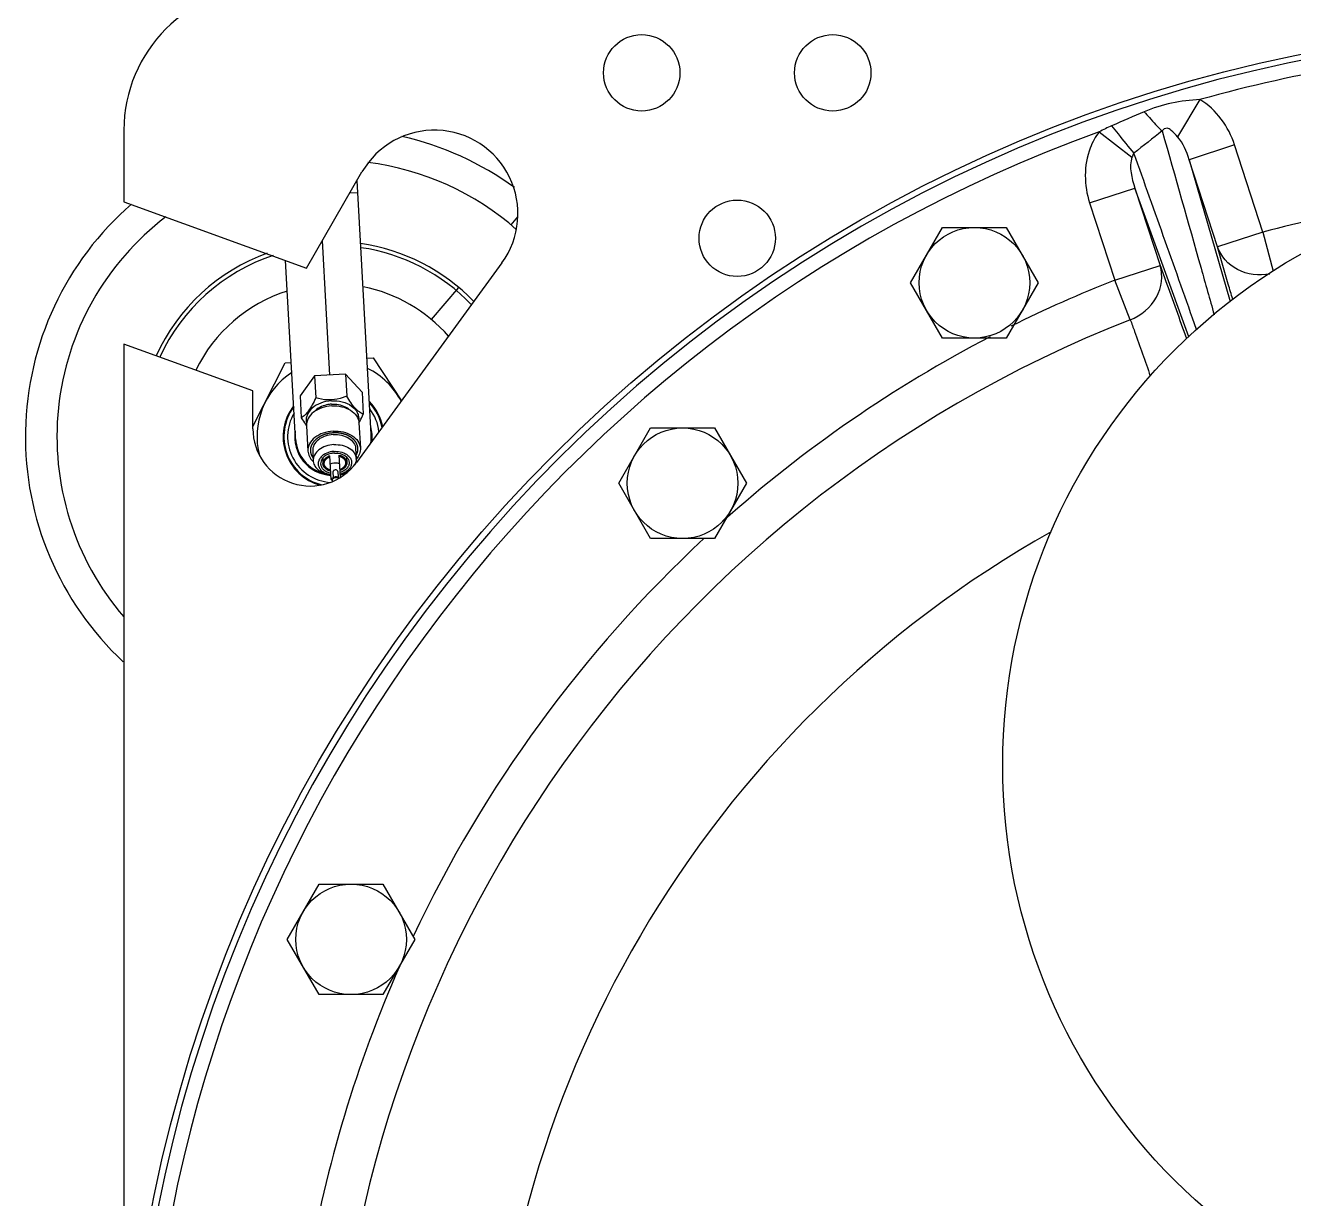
# Model space of a CAD drawing. Header units: millimetres. Extents: x 2513 to 2669, y 1505 to 1675.
# Drawn here: x 2530.8951 to 2531.1591, y 1506.2905 to 1506.5348 of the extents above; entities that cross this region are included whole.
import ezdxf

# ---------------------------------------------------------------- set-up
doc = ezdxf.new("R2010")
doc.units = ezdxf.units.MM
doc.linetypes.add('CENTER', pattern=[0.6, 0.375, -0.075, 0.075, -0.075])
for name, color, linetype in [('02___PRT_ALL_AXES', 7, 'Continuous'), ('AXES', 7, 'Continuous'), ('DEFAULT_1', 7, 'CENTER')]:
    doc.layers.add(name, color=color, linetype=linetype)

msp = doc.modelspace()

# ---------------------------------------------------------------- linework, layer by layer
at = {"linetype": 'Continuous'}
for p, q in [((2531.139617503159, 1506.519330111028), (2531.134972349663, 1506.511601769345)), ((2531.118651371769, 1506.512614699718), (2531.125470602251, 1506.507330310249)), ((2531.146844245649, 1506.509893890001), (2531.137390872813, 1506.50682230297)), ((2531.152737201531, 1506.491757236699), (2531.146844245649, 1506.509893890001)), ((2531.143283347223, 1506.488687131487), (2531.137390872813, 1506.50682230297)), ((2531.137390872813, 1506.50682230297), (2531.145932790047, 1506.477274256952)), ((2530.967112947145, 1506.449580581778), (2530.964151784607, 1506.502492105329)), ((2531.116644429021, 1506.497839776074), (2531.126097801858, 1506.500911363104)), ((2531.137309242328, 1506.469922272839), (2531.126097801858, 1506.500911363104)), ((2531.126097801858, 1506.500911363104), (2531.131332003817, 1506.484802145903)), ((2530.962665764252, 1506.499918242573), (2530.964290739885, 1506.500009183386)), ((2531.116644429021, 1506.497839776074), (2531.121878595579, 1506.481730667827)), ((2530.99622968081, 1506.493229976975), (2530.997620339167, 1506.494887299356)), ((2531.152737201531, 1506.491757236699), (2531.143283828695, 1506.488685649669)), ((2531.152737201531, 1506.491757236699), (2531.154863530337, 1506.483574256687)), ((2530.951354009143, 1506.448698642009), (2530.949277126066, 1506.48580942077)), ((2531.121878595579, 1506.481730667827), (2531.131331968415, 1506.484802254857)), ((2530.979684249332, 1506.473511896153), (2530.985325052505, 1506.480234344765)), ((2531.125113171799, 1506.473491378898), (2531.121878595579, 1506.481730667827)), ((2530.942466839857, 1506.451228644003), (2530.949174525711, 1506.464509438504)), ((2530.949174525711, 1506.464509438504), (2530.950465124966, 1506.464581666138)), ((2530.966224062968, 1506.465463605907), (2530.967514662223, 1506.465535833541)), ((2530.967514662223, 1506.465535833541), (2530.973372934667, 1506.456584540421))]:
    msp.add_line(p, q, dxfattribs=at)
for centre, radius in [((2531.220854698305, 1506.22961334209), 0.3051281898726006), ((2531.023408109701, 1506.524903320514), 0.007953938812770475), ((2531.063177803765, 1506.524903320514), 0.007953938812770475), ((2531.043292956733, 1506.490452823031), 0.007953938812770475)]:
    msp.add_circle(centre, radius, dxfattribs=at)
for centre, radius, start, end in [((2530.945449566912, 1506.512972412295), 0.02982727054788928, 90, 180), ((2531.220854698305, 1506.22961334209), 0.3038694635426145, 93.38384039805503, 86.61615960194497), ((2531.220854698305, 1506.22961334209), 0.3008908246750705, 93.38384039805503, 105.6636256904943), ((2531.305944274762, 1506.094029977281), 0.4586782046252232, 112.8214860220874, 113.7476461239602), ((2531.220854698305, 1506.22961334209), 0.3008908246750705, 109.8567403939882, 250.1432626819618), ((2530.959233478143, 1506.449139611894), 0.06412863167796196, 53.98547340479374, 77.17204975459126), ((2530.959233478143, 1506.449139611894), 0.05755587984526809, 48.49086029625085, 82.84443777407573), ((2521.935108040284, 1503.221041262544), 9.7609070479526, 19.45139130544221, 19.67998997064794), ((2530.959233478143, 1506.449139611894), 0.06412863167796196, 130.9290363706826, 226.9903946538418), ((2531.220854698305, 1506.22961334209), 0.2708494320604199, 99.38059471675496, 104.5660440664678), ((2530.959233478143, 1506.449139611894), 0.05755587984526809, 127.2855422786211, 220.7191999547428), ((2530.959233478143, 1506.449139611894), 0.04059128804290182, 109.8212677482692, 155.4530109077734), ((2530.959233478143, 1506.449139611894), 0.04059128804290182, 43.89348798893332, 81.98945971337773), ((2530.959233478143, 1506.449139611894), 0.03976969406385237, 43.68506097773339, 81.75740269619071), ((2530.959233478143, 1506.449139611894), 0.03976969406385237, 108.3560491986239, 155.3578663581548), ((2530.959233478143, 1506.449139611894), 0.0318157552510819, 107.5942321165434, 154.1775366426875), ((2530.959233478143, 1506.449139611894), 0.0318157552510819, 41.08764533725736, 78.77825134068438), ((2531.220854698305, 1506.22961334209), 0.2708494320604199, 111.4339559392233, 116.4327299451502), ((2531.220854698305, 1506.22961334209), 0.2619979708688713, 111.4339559392233, 248.5660440607767), ((2531.220854698305, 1506.22961334209), 0.2708494320604199, 117.4600117827981, 131.8186782149878), ((2530.959233478143, 1506.449139611894), 0.01590787762554095, 122.9542122430316, 194.2638168639346), ((2530.959233478143, 1506.449139611894), 0.01590787762554095, 27.59236841889767, 63.45215478370188), ((2530.959233478143, 1506.449139611894), 0.01046937196230914, 142.2555270206392, 254.617929610724), ((2530.959233478143, 1506.449139611894), 0.01046937196230914, 11.46771210491682, 44.15084000340521), ((2530.959233478143, 1506.449139611894), 0.01031526439781171, 10.84860765512382, 43.15613379072686), ((2530.959233478143, 1506.449139611894), 0.01031526439781171, 143.2453142807409, 256.3131882715578), ((2530.959233478143, 1506.449139611894), 0.009534784151808607, 149.1386372828475, 266.3502508680139), ((2530.959233478143, 1506.449139611894), 0.009534784151808607, 6.215008617101554, 37.32498621368477), ((2530.959233478143, 1506.449139611894), 0.00806827668320405, 172.0548557109023, 266.0827049120336), ((2530.959233478143, 1506.449139611894), 0.00806827668320405, 352.8269148301828, 14.94269115289624), ((2530.959233478143, 1506.449139611894), 0.00796885244804442, 351.4271401910669, 9.626835267161466), ((2530.959233478143, 1506.449139611894), 0.00796885244804442, 175.2415740286345, 266.0101970140158), ((2530.959233478143, 1506.449139611894), 0.007891798665795705, 183.2031835118743, 256.4367434956178), ((2530.959233478143, 1506.449139611894), 0.007891798665795705, 350.4513006986642, 3.203183511874414), ((2530.957268876762, 1506.444203481849), 0.002236742530177394, 183.2047995184452, 186.3778692089566), ((2530.961736581874, 1506.444453514358), 0.002236742532364727, 0.02849781931753869, 3.201567504044995), ((2530.959233478143, 1506.449139611894), 0.00796885244804442, 280.3819878017508, 291.5164310394787), ((2530.959233478143, 1506.449139611894), 0.00806827668320405, 280.2893254020602, 289.1495762267765), ((2530.959233478143, 1506.449139611894), 0.007891798665795705, 289.9696235312929, 293.3665943782746), ((2531.220854698305, 1506.22961334209), 0.2290659867502957, 119.3330404448685, 240.673574217561), ((2531.220854698305, 1506.22961334209), 0.2708494320604199, 132.9149647483705, 154.7680835441086), ((2531.220854698305, 1506.22961334209), 0.2708494320604199, 156.2514920340199, 170.2105002548082)]:
    msp.add_arc(centre, radius, start, end, dxfattribs=at)
for points in [[(2531.13961750268, 1506.519330111402), (2531.135670491786, 1506.519179950881), (2531.131681937294, 1506.518332623232), (2531.128040768581, 1506.51680182815)], [(2531.146844245649, 1506.509893890001), (2531.145619885425, 1506.513661881353), (2531.14301328597, 1506.517289438961), (2531.139617387294, 1506.519330195922)], [(2531.121230394263, 1506.51387099213), (2531.120354804566, 1506.513486615028), (2531.11949509162, 1506.513064744031), (2531.118651371769, 1506.512614699717)], [(2531.131759006524, 1506.512815153251), (2531.129804145215, 1506.511259271894), (2531.127832415325, 1506.509724682807), (2531.125863082957, 1506.508187158966)], [(2531.137390932964, 1506.506822322517), (2531.136868230125, 1506.508529612478), (2531.136129483478, 1506.510241943284), (2531.134972336856, 1506.511601748035)], [(2531.125470602251, 1506.507330310249), (2531.124813171486, 1506.505283458239), (2531.125398580689, 1506.502944319295), (2531.126097766378, 1506.500911351578)], [(2531.125863066257, 1506.508187171539), (2531.125686000937, 1506.50792767139), (2531.125566776254, 1506.507629386487), (2531.125470589047, 1506.507330320481)]]:
    msp.add_open_spline(points, degree=3, dxfattribs=at)
for points, knots in [([(2531.128040733194, 1506.516801937928), (2531.128385988337, 1506.516392610747), (2531.129574535871, 1506.515017570506), (2531.130807692152, 1506.513673394452), (2531.131759877709, 1506.51281375691)], [0, 0, 0, 0, 0.2944984169, 1, 1, 1, 1]), ([(2531.121230426544, 1506.513870902035), (2531.12167651787, 1506.513303633508), (2531.123196341826, 1506.51138952039), (2531.124732700583, 1506.509487047248), (2531.125863066257, 1506.508187171539)], [0, 0, 0, 0, 0.2952445568, 1, 1, 1, 1]), ([(2531.118651289061, 1506.512614572509), (2531.117862781374, 1506.511597231194), (2531.115368761036, 1506.507087388131), (2531.115469837924, 1506.501455406703), (2531.116644429021, 1506.497839776074)], [0, 0, 0, 0, 0.2529368738, 1, 1, 1, 1]), ([(2531.134972349663, 1506.511601769345), (2531.13456662325, 1506.512077868461), (2531.133928603895, 1506.512736751987), (2531.132776130793, 1506.513601167605), (2531.131943435085, 1506.513160729892), (2531.13175889722, 1506.512815208028)], [0, 0, 0, 0, 0.4676844667, 0.7071296247, 1, 1, 1, 1]), ([(2531.131759006524, 1506.512815153251), (2531.134460475403, 1506.503284577199), (2531.138069315019, 1506.490529860089), (2531.141665578705, 1506.477771595529), (2531.142573340537, 1506.474547573853)], [0, 0, 0, 0, 0.7473201348999999, 1, 1, 1, 1]), ([(2531.146434461113, 1506.477781414221), (2531.146126921775, 1506.478815501421), (2531.145054392328, 1506.482444271873), (2531.144004390828, 1506.486079874432), (2531.143283347223, 1506.488687131487)], [0, 0, 0, 0, 0.2851102989, 1, 1, 1, 1]), ([(2531.154155281529, 1506.483004183686), (2531.151929761456, 1506.482587779379), (2531.147219511473, 1506.48310267775), (2531.143957223144, 1506.4866994965), (2531.143283828695, 1506.488685649669)], [0, 0, 0, 0, 0.5191381943, 1, 1, 1, 1]), ([(2531.125113171799, 1506.473491378898), (2531.127351646468, 1506.474361472595), (2531.131302253117, 1506.477521764701), (2531.131993284874, 1506.482683740124), (2531.131331968416, 1506.484802254854)], [0, 0, 0, 0, 0.5197249835, 1, 1, 1, 1]), ([(2531.131332003817, 1506.484802145903), (2531.131720882754, 1506.483764305748), (2531.133588511708, 1506.47870055025), (2531.135383078658, 1506.473610178336), (2531.136793524018, 1506.469559916937)], [0, 0, 0, 0, 0.2053509488, 1, 1, 1, 1]), ([(2531.125113166279, 1506.47349137674), (2531.125414910121, 1506.472681823251), (2531.126843349459, 1506.468787561494), (2531.128212983324, 1506.464871990868), (2531.129283233417, 1506.46176731821)], [0, 0, 0, 0, 0.2082871895, 1, 1, 1, 1]), ([(2530.958815271563, 1506.456612334877), (2530.95805570847, 1506.456569826372), (2530.956600958084, 1506.456273043693), (2530.95477031043, 1506.455240147716), (2530.953778301307, 1506.453918761559), (2530.953530239044, 1506.452772395002), (2530.953581097998, 1506.452212774516), (2530.953645944402, 1506.451946932019)], [0, 0, 0, 0, 0.2908700169, 0.5576828799, 0.7889594195999999, 0.8953760497, 1, 1, 1, 1]), ([(2530.958815271563, 1506.456612334877), (2530.959574834655, 1506.456654843382), (2530.961053615712, 1506.456522234079), (2530.962988081812, 1506.455700050496), (2530.964121335788, 1506.454497603447), (2530.964495759885, 1506.453386073977), (2530.964507660616, 1506.452824273216), (2530.96447288168, 1506.452552855245)], [0, 0, 0, 0, 0.2908700169, 0.5576828799, 0.7889594195999999, 0.8953760497, 1, 1, 1, 1]), ([(2530.95918846483, 1506.449943932149), (2530.959086674595, 1506.449931000222), (2530.958933988791, 1506.449911604382), (2530.958730409523, 1506.44988573506), (2530.958577720563, 1506.449866353571), (2530.958450494039, 1506.449850137405), (2530.958348680813, 1506.449837310043), (2530.958272408345, 1506.449827291763), (2530.95820856979, 1506.449820208405), (2530.958159557861, 1506.449805176949), (2530.95811018637, 1506.449791780944), (2530.958048595075, 1506.449774476025), (2530.95794998049, 1506.449747100696), (2530.957826733838, 1506.449712777126), (2530.957678837039, 1506.449671621189), (2530.957530908983, 1506.44963050292), (2530.957407740473, 1506.449596085179), (2530.957327489144, 1506.449573995752), (2530.95729065171, 1506.449563503724), (2530.957265595055, 1506.449557242924), (2530.957237911159, 1506.449544061235), (2530.957204219827, 1506.44952893629), (2530.957159462458, 1506.449508527594), (2530.957103459336, 1506.449483099791), (2530.957036279747, 1506.449452550862), (2530.95694669847, 1506.449411831429), (2530.956834725165, 1506.44936092751), (2530.956722749311, 1506.449310026514), (2530.956633172112, 1506.449269302402), (2530.95656598029, 1506.449238767511), (2530.956510015394, 1506.449213295839), (2530.956465180047, 1506.449192976635), (2530.956431726854, 1506.44917757839), (2530.956403297895, 1506.44916525177), (2530.956384644402, 1506.449151642399), (2530.956355613404, 1506.449132191336), (2530.956293326937, 1506.449089484595), (2530.956197087441, 1506.449024161748), (2530.956081774277, 1506.448945613478), (2530.955966426844, 1506.448867100892), (2530.955870273023, 1506.448801688837), (2530.955793441405, 1506.44874930511), (2530.955745208526, 1506.448716692937), (2530.955707110846, 1506.448690310345), (2530.955667229168, 1506.448664997043), (2530.955630146278, 1506.448625701802), (2530.955583990637, 1506.448579540185), (2530.955523028402, 1506.44851764457), (2530.955446626394, 1506.448440394311), (2530.955355032283, 1506.448347641743), (2530.95527867515, 1506.448270363113), (2530.955217614191, 1506.448208529914), (2530.955171761453, 1506.448162176794), (2530.955133730592, 1506.448123480886), (2530.955106756451, 1506.448096527669), (2530.95509189308, 1506.448080916748), (2530.955079195005, 1506.448069797545), (2530.955072423907, 1506.44805642693), (2530.955061328381, 1506.448039384762), (2530.955042874443, 1506.448009195074), (2530.955016008131, 1506.447966258233), (2530.954983983889, 1506.447914652188), (2530.954941210684, 1506.447845872508), (2530.95488776247, 1506.447759889652), (2530.954823648132, 1506.447656707283), (2530.954770116731, 1506.447570742788), (2530.954727526537, 1506.447501922714), (2530.954700371743, 1506.447459020956), (2530.954682437434, 1506.447428767674), (2530.95467050881, 1506.447411827508), (2530.954664892817, 1506.44739358224), (2530.954657772342, 1506.447370796431), (2530.954646435733, 1506.447334327526), (2530.954632245774, 1506.447288745368), (2530.9546095524, 1506.447215811704), (2530.954581183276, 1506.447124645315), (2530.954547136033, 1506.447015245649), (2530.954513109818, 1506.446905844876), (2530.954487530295, 1506.446823797616), (2530.954470570478, 1506.446769094255), (2530.954463365186, 1506.446746308912), (2530.954457924516, 1506.44672806262), (2530.954451300552, 1506.446709882216), (2530.954451490853, 1506.446686685076), (2530.954450620642, 1506.446658909678), (2530.954449844107, 1506.446621854446), (2530.954448741772, 1506.446575542737), (2530.954447475346, 1506.44651996555), (2530.954445766997, 1506.446445863722), (2530.95444363898, 1506.446353236118), (2530.95444150601, 1506.446260608432), (2530.954439805587, 1506.446186506734), (2530.954438515384, 1506.446130929158), (2530.95443748735, 1506.446084618667), (2530.954436559242, 1506.44604756095), (2530.954436151925, 1506.446019793141), (2530.95443489398, 1506.445996572258), (2530.954440686306, 1506.445978595415), (2530.954445291411, 1506.445960513821), (2530.95445145359, 1506.445937947634), (2530.954465908831, 1506.445883759315), (2530.954487731953, 1506.445802489209), (2530.95451674937, 1506.445694122019), (2530.95454578788, 1506.445585756629), (2530.954569983062, 1506.445495452012), (2530.954589337243, 1506.44542320772), (2530.954601440307, 1506.445378056596), (2530.954611107168, 1506.445341932105), (2530.95461718458, 1506.445319362499), (2530.95462196491, 1506.44530128803), (2530.954633152236, 1506.445284688383), (2530.954649744889, 1506.445254951848), (2530.954675009585, 1506.445212830387), (2530.954704658109, 1506.44516213061), (2530.954734485633, 1506.445111472039), (2530.954774193143, 1506.445043912884), (2530.954823848947, 1506.444959468871), (2530.954903286211, 1506.444824355682), (2530.954962866863, 1506.444723021413), (2530.955002586697, 1506.444655465095)], [0, 0, 0, 0, 0.03125, 0.046875, 0.0625, 0.078125, 0.0859375, 0.09375, 0.1015625, 0.10546875, 0.109375, 0.1171875, 0.125, 0.140625, 0.15625, 0.171875, 0.1875, 0.1953125, 0.197265625, 0.19921875, 0.203125, 0.20703125, 0.2109375, 0.21875, 0.2265625, 0.234375, 0.25, 0.265625, 0.2734375, 0.28125, 0.2890625, 0.29296875, 0.296875, 0.30078125, 0.302734375, 0.3046875, 0.3125, 0.328125, 0.34375, 0.359375, 0.375, 0.3828125, 0.390625, 0.39453125, 0.3984375, 0.40625, 0.4140625, 0.421875, 0.4375, 0.453125, 0.46875, 0.4765625, 0.484375, 0.4921875, 0.49609375, 0.498046875, 0.5, 0.501953125, 0.50390625, 0.5078125, 0.515625, 0.5234375, 0.53125, 0.546875, 0.5625, 0.578125, 0.5859375, 0.59375, 0.59765625, 0.599609375, 0.6015625, 0.60546875, 0.609375, 0.6171875, 0.625, 0.640625, 0.65625, 0.671875, 0.6875, 0.69140625, 0.6953125, 0.697265625, 0.69921875, 0.703125, 0.70703125, 0.7109375, 0.71875, 0.7265625, 0.734375, 0.75, 0.765625, 0.7734375, 0.78125, 0.7890625, 0.79296875, 0.796875, 0.80078125, 0.802734375, 0.8046875, 0.80859375, 0.8125, 0.828125, 0.84375, 0.859375, 0.875, 0.8828125, 0.890625, 0.89453125, 0.8984375, 0.900390625, 0.90234375, 0.90625, 0.9140625, 0.921875, 0.9296875, 0.9375, 0.953125, 0.96875, 1, 1, 1, 1]), ([(2530.963938288084, 1506.445155546306), (2530.963969803523, 1506.445225712025), (2530.964017077566, 1506.445330960436), (2530.96408010609, 1506.445471292318), (2530.964119506275, 1506.445558998354), (2530.964151009649, 1506.445629166352), (2530.96417468309, 1506.445681783677), (2530.964198181271, 1506.445734434113), (2530.964218309031, 1506.445778206335), (2530.96423132866, 1506.445809049), (2530.964240438613, 1506.445826357849), (2530.96424327545, 1506.445844851827), (2530.964246921366, 1506.445867950433), (2530.964252699023, 1506.445904918745), (2530.964259940174, 1506.445951125525), (2530.964271515524, 1506.446025058394), (2530.964285987084, 1506.446117473761), (2530.964303357302, 1506.446228372624), (2530.964320706341, 1506.446339270951), (2530.964333778396, 1506.446422445985), (2530.964342399258, 1506.446477894027), (2530.964346130943, 1506.446501000321), (2530.964348790494, 1506.446519478492), (2530.964352641504, 1506.446537981763), (2530.964348926573, 1506.446560931178), (2530.964345574808, 1506.446588493779), (2530.964340719393, 1506.446625235773), (2530.9643347827, 1506.44667116606), (2530.964327601904, 1506.446726281205), (2530.964318047425, 1506.446799768498), (2530.964306096869, 1506.446891627364), (2530.964294151246, 1506.446983486689), (2530.964284588873, 1506.447056973249), (2530.964277431757, 1506.447112090595), (2530.964271421064, 1506.447158014004), (2530.964266716609, 1506.447194770029), (2530.964262903826, 1506.447222289782), (2530.964260631271, 1506.447245373252), (2530.964252116319, 1506.447262727223), (2530.964244770814, 1506.447280275518), (2530.964235189212, 1506.447302144466), (2530.964212522353, 1506.447354684607), (2530.964178383904, 1506.447433471865), (2530.964132944856, 1506.447538534632), (2530.964087485019, 1506.44764359401), (2530.96404960538, 1506.447731143881), (2530.964019303523, 1506.447801184537), (2530.964000358448, 1506.447844957854), (2530.963985217319, 1506.44787998134), (2530.963975719992, 1506.447901859985), (2530.963968200289, 1506.447919388175), (2530.963954543026, 1506.447934931609), (2530.963933502042, 1506.447963057231), (2530.963901951692, 1506.448002754277), (2530.96385230483, 1506.448066539133), (2530.963789960727, 1506.448146177988), (2530.963715267781, 1506.448241782872), (2530.963653004433, 1506.448321449038), (2530.963603179907, 1506.448385173811), (2530.963565864594, 1506.448432994611), (2530.963534597332, 1506.448472757943), (2530.963513046477, 1506.44850076377), (2530.963500206661, 1506.448516499309), (2530.963492055858, 1506.448529055338), (2530.963478251341, 1506.448538727765), (2530.963461817398, 1506.448552630167), (2530.963432139165, 1506.448576490732), (2530.963390222094, 1506.448610822286), (2530.963339715852, 1506.448651915172), (2530.963272446701, 1506.448706742835), (2530.963188330872, 1506.448775261251), (2530.963087424193, 1506.448857505207), (2530.963003266761, 1506.448925990532), (2530.962936089138, 1506.448980890996), (2530.962885302072, 1506.449021760514), (2530.962844263877, 1506.449056791128), (2530.962801926916, 1506.449077616117), (2530.962761250142, 1506.449099698414), (2530.962709835781, 1506.449126870848), (2530.962627890142, 1506.449170586929), (2530.962525351631, 1506.449225152377), (2530.962402340432, 1506.449290652973), (2530.962279359517, 1506.449356192777), (2530.962176745294, 1506.449410660206), (2530.962110287494, 1506.449446338802), (2530.962079360471, 1506.449462516759), (2530.962059370774, 1506.449474016599), (2530.962029798371, 1506.449483176927), (2530.961994904871, 1506.449494844129), (2530.961948172928, 1506.449510164677), (2530.961889829116, 1506.44952939624), (2530.961819786095, 1506.449552439486), (2530.961726406068, 1506.44958317597), (2530.961609677146, 1506.449621591978), (2530.961492950446, 1506.449660011173), (2530.961399566861, 1506.44969074256), (2530.961329534512, 1506.449713801094), (2530.961271157353, 1506.449732984881), (2530.961224493439, 1506.449748402893), (2530.961189392183, 1506.449759772452), (2530.961160469784, 1506.449769864005), (2530.961134893873, 1506.449773360775), (2530.9610971564, 1506.449779781761), (2530.961015025799, 1506.449793006765), (2530.960888918228, 1506.449813816532), (2530.96073748392, 1506.44983859262), (2530.960586074982, 1506.449863409467), (2530.960459903986, 1506.449884117336), (2530.960358947018, 1506.449900598061), (2530.960295897782, 1506.449911098857), (2530.96024534615, 1506.449919040062), (2530.960195204392, 1506.449928658721), (2530.960129593452, 1506.449928675436), (2530.960051240827, 1506.449930252738), (2530.959946637745, 1506.44993181184), (2530.959815929497, 1506.449933947356), (2530.959659060074, 1506.449936430063), (2530.959449907692, 1506.449939768378), (2530.959293041866, 1506.449942265805), (2530.95918846499, 1506.449943932158)], [0, 0, 0, 0, 0.03125, 0.046875, 0.0625, 0.0703125, 0.078125, 0.0859375, 0.09375, 0.09765625, 0.099609375, 0.1015625, 0.10546875, 0.109375, 0.1171875, 0.125, 0.140625, 0.15625, 0.171875, 0.1875, 0.19140625, 0.1953125, 0.197265625, 0.19921875, 0.203125, 0.20703125, 0.2109375, 0.21875, 0.2265625, 0.234375, 0.25, 0.265625, 0.2734375, 0.28125, 0.2890625, 0.29296875, 0.296875, 0.30078125, 0.302734375, 0.3046875, 0.30859375, 0.3125, 0.328125, 0.34375, 0.359375, 0.375, 0.3828125, 0.390625, 0.39453125, 0.3984375, 0.400390625, 0.40234375, 0.40625, 0.4140625, 0.421875, 0.4375, 0.453125, 0.46875, 0.4765625, 0.484375, 0.4921875, 0.49609375, 0.498046875, 0.5, 0.501953125, 0.50390625, 0.5078125, 0.515625, 0.5234375, 0.53125, 0.546875, 0.5625, 0.578125, 0.5859375, 0.59375, 0.6015625, 0.60546875, 0.609375, 0.6171875, 0.625, 0.640625, 0.65625, 0.671875, 0.6875, 0.6953125, 0.697265625, 0.69921875, 0.703125, 0.70703125, 0.7109375, 0.71875, 0.7265625, 0.734375, 0.75, 0.765625, 0.7734375, 0.78125, 0.7890625, 0.79296875, 0.796875, 0.80078125, 0.802734375, 0.8046875, 0.8125, 0.828125, 0.84375, 0.859375, 0.875, 0.8828125, 0.890625, 0.89453125, 0.8984375, 0.90625, 0.9140625, 0.921875, 0.9375, 0.953125, 0.96875, 1, 1, 1, 1]), ([(2530.959325957086, 1506.447487152197), (2530.958750524109, 1506.447454948426), (2530.957642241772, 1506.447241999667), (2530.956217046903, 1506.446499096762), (2530.955233729219, 1506.445411278926), (2530.955012207379, 1506.444497004712), (2530.955035632308, 1506.444078436441)], [0, 0, 0, 0, 0.2879679746, 0.5553435836, 0.7905329342, 1, 1, 1, 1]), ([(2530.957497416091, 1506.445561208889), (2530.957244172671, 1506.445423755479), (2530.956787630927, 1506.445105633048), (2530.956281833205, 1506.444484086335), (2530.956033378002, 1506.443776732261), (2530.956082426507, 1506.443047312171), (2530.956422795135, 1506.44237708933), (2530.957006915559, 1506.441822865755), (2530.957779970323, 1506.441416864413), (2530.958367782445, 1506.441264865984), (2530.958676233598, 1506.441217319662)], [0, 0, 0, 0, 0.1355989303, 0.2586359999, 0.3713199858, 0.4800676361, 0.5931781273, 0.7168740179, 0.8531291134000001, 1, 1, 1, 1]), ([(2530.958628501445, 1506.442156144461), (2530.958584361632, 1506.442172830002), (2530.958496131544, 1506.442206261667), (2530.958385596247, 1506.442247748334), (2530.95829768815, 1506.442281573788), (2530.958241569081, 1506.442301275853), (2530.958203672955, 1506.442325597181), (2530.958164554781, 1506.442348423771), (2530.958116073511, 1506.442377467946), (2530.95805773011, 1506.442412110567), (2530.957999383903, 1506.442446777241), (2530.957955757075, 1506.442472862877), (2530.957926452021, 1506.442490103068), (2530.957914572187, 1506.442497513084), (2530.957904296919, 1506.442502912272), (2530.957896842772, 1506.442510245477), (2530.957882970837, 1506.442522511515), (2530.957863585351, 1506.442540330276), (2530.95783232749, 1506.442568675068), (2530.957777740856, 1506.44261835658), (2530.957723099329, 1506.442668003049), (2530.957676299488, 1506.442710576453), (2530.957656766103, 1506.442728299912), (2530.957641216104, 1506.442742513853), (2530.957629343549, 1506.442753078064), (2530.957621930954, 1506.442765685695), (2530.957610489684, 1506.442781782135), (2530.957596721771, 1506.442802147147), (2530.957574393211, 1506.442834594078), (2530.957546597052, 1506.442875203057), (2530.957513141715, 1506.442923897951), (2530.957485442702, 1506.442964529544), (2530.957462900422, 1506.442996926723), (2530.957449678954, 1506.443017418942), (2530.95743711565, 1506.443033254184), (2530.957431802897, 1506.443051128374), (2530.957420379464, 1506.443081810264), (2530.957405170115, 1506.44312595407), (2530.957386451348, 1506.443178793195), (2530.957367827028, 1506.443231666036), (2530.957352381561, 1506.443275725551), (2530.957341371335, 1506.443306554951), (2530.957335397449, 1506.443324193124), (2530.957328228455, 1506.443341750473), (2530.957327833441, 1506.443364276629), (2530.957325358486, 1506.443400193826), (2530.957322901336, 1506.443445133291), (2530.957319661744, 1506.443499041375), (2530.957316567733, 1506.443552957808), (2530.957313746628, 1506.4435978764), (2530.957311999585, 1506.443633835344), (2530.957309754462, 1506.443656255392), (2530.957314819608, 1506.443674514394), (2530.957318688205, 1506.443692717055), (2530.957326014824, 1506.44372459811), (2530.957336197848, 1506.443770127472), (2530.957348506467, 1506.443824774381), (2530.957360912847, 1506.443879398596), (2530.957370851469, 1506.443924984691), (2530.957378605792, 1506.443956766464), (2530.957381790063, 1506.443975127976), (2530.957392414928, 1506.443992293107), (2530.957403148273, 1506.444014159184), (2530.957421745943, 1506.444048915824), (2530.957444501589, 1506.444092441096), (2530.95747203081, 1506.44414463358), (2530.957494885597, 1506.444188147495), (2530.957513265157, 1506.44422292912), (2530.957524556172, 1506.444244731313), (2530.957534035955, 1506.444262027619), (2530.957539922605, 1506.444275397989), (2530.957550478519, 1506.444287248519), (2530.957564259854, 1506.444303144672), (2530.957581586913, 1506.444322982154), (2530.957623087765, 1506.444370619784), (2530.957671549493, 1506.444426179437), (2530.957719952594, 1506.444481767622), (2530.957747681795, 1506.444513495443), (2530.957764850789, 1506.44453341068), (2530.9577771934, 1506.444547180176), (2530.957783738879, 1506.444555316288), (2530.957793312982, 1506.444561853878), (2530.95780424544, 1506.444570572227), (2530.957831335108, 1506.444591046762), (2530.957871615129, 1506.444621944772), (2530.957925508856, 1506.444663048019), (2530.95797941068, 1506.444704130417), (2530.958024146014, 1506.444738513665), (2530.958060369079, 1506.444765675689), (2530.958094999236, 1506.444794097674), (2530.958149690247, 1506.444820606173), (2530.958234742319, 1506.444864960318), (2530.958341904851, 1506.444919732744), (2530.958427376609, 1506.444963754952), (2530.958470144771, 1506.444985740523)], [0, 0, 0, 0, 0.03125, 0.0625, 0.078125, 0.09375, 0.1015625, 0.109375, 0.125, 0.140625, 0.15625, 0.171875, 0.17578125, 0.1796875, 0.181640625, 0.18359375, 0.1875, 0.1953125, 0.203125, 0.21875, 0.25, 0.2578125, 0.265625, 0.26953125, 0.2734375, 0.27734375, 0.28125, 0.2890625, 0.296875, 0.3125, 0.328125, 0.34375, 0.3515625, 0.359375, 0.36328125, 0.3671875, 0.375, 0.390625, 0.40625, 0.421875, 0.4375, 0.4453125, 0.44921875, 0.453125, 0.4609375, 0.46875, 0.484375, 0.5, 0.515625, 0.53125, 0.5390625, 0.546875, 0.55078125, 0.5546875, 0.5625, 0.578125, 0.59375, 0.609375, 0.625, 0.6328125, 0.63671875, 0.640625, 0.6484375, 0.65625, 0.671875, 0.6875, 0.703125, 0.7109375, 0.71875, 0.72265625, 0.7265625, 0.73046875, 0.734375, 0.7421875, 0.75, 0.78125, 0.796875, 0.8046875, 0.8125, 0.81640625, 0.818359375, 0.8203125, 0.82421875, 0.828125, 0.84375, 0.859375, 0.875, 0.890625, 0.8984375, 0.90625, 0.921875, 0.9375, 0.96875, 1, 1, 1, 1]), ([(2530.95940452409, 1506.446083277939), (2530.959234389746, 1506.44607375647), (2530.958576199861, 1506.446002665978), (2530.957929464849, 1506.445795712809), (2530.957497416091, 1506.445561208889)], [0, 0, 0, 0, 0.2574073307, 1, 1, 1, 1]), ([(2530.959325957086, 1506.447487152197), (2530.959901390063, 1506.447519355968), (2530.961026512447, 1506.4474313984), (2530.962525700359, 1506.446852156872), (2530.963624255763, 1506.445880849848), (2530.963946408452, 1506.444997002061), (2530.96396983338, 1506.444578433791)], [0, 0, 0, 0, 0.2879679746, 0.5553435836, 0.7905329342, 1, 1, 1, 1]), ([(2530.95940452409, 1506.446083277939), (2530.959574658434, 1506.446092799408), (2530.960236670501, 1506.446095593248), (2530.960902458696, 1506.445962094675), (2530.961357975335, 1506.445777262834)], [0, 0, 0, 0, 0.2574073307, 1, 1, 1, 1]), ([(2530.960455531247, 1506.445096851513), (2530.96049967106, 1506.445080165971), (2530.960587901149, 1506.445046734306), (2530.960698436446, 1506.445005247639), (2530.960786344542, 1506.444971422186), (2530.960842463611, 1506.44495172012), (2530.960880359738, 1506.444927398793), (2530.960919477911, 1506.444904572202), (2530.960967959181, 1506.444875528028), (2530.961026302582, 1506.444840885407), (2530.961084648789, 1506.444806218732), (2530.961128275618, 1506.444780133096), (2530.961157580671, 1506.444762892906), (2530.961169460505, 1506.44475548289), (2530.961179735774, 1506.444750083702), (2530.96118718992, 1506.444742750497), (2530.961201061855, 1506.444730484459), (2530.961220447341, 1506.444712665697), (2530.961251705202, 1506.444684320906), (2530.961306291836, 1506.444634639394), (2530.961360933363, 1506.444584992925), (2530.961407733203, 1506.444542419521), (2530.961427266589, 1506.444524696061), (2530.961442816588, 1506.444510482121), (2530.961454689143, 1506.44449991791), (2530.961462101738, 1506.444487310278), (2530.961473543008, 1506.444471213838), (2530.961487310921, 1506.444450848826), (2530.96150963948, 1506.444418401896), (2530.961537435639, 1506.444377792917), (2530.961570890976, 1506.444329098022), (2530.96159858999, 1506.444288466429), (2530.96162113227, 1506.44425606925), (2530.961634353738, 1506.444235577031), (2530.961646917041, 1506.444219741789), (2530.961652229795, 1506.4442018676), (2530.961663653228, 1506.44417118571), (2530.961678862577, 1506.444127041903), (2530.961697581344, 1506.444074202779), (2530.961716205664, 1506.444021329938), (2530.961731651131, 1506.443977270423), (2530.961742661357, 1506.443946441023), (2530.961748635243, 1506.443928802849), (2530.961755804237, 1506.4439112455), (2530.961756199251, 1506.443888719345), (2530.961758674207, 1506.443852802148), (2530.961761131356, 1506.443807862682), (2530.961764370948, 1506.443753954598), (2530.961767464958, 1506.443700038165), (2530.961770286064, 1506.443655119574), (2530.961772033108, 1506.443619160629), (2530.96177427823, 1506.443596740581), (2530.961769213085, 1506.443578481579), (2530.961765344488, 1506.443560278919), (2530.961758017868, 1506.443528397863), (2530.961747834844, 1506.443482868502), (2530.961735526225, 1506.443428221593), (2530.961723119845, 1506.443373597377), (2530.961713181223, 1506.443328011283), (2530.9617054269, 1506.443296229509), (2530.961702242629, 1506.443277867997), (2530.961691617764, 1506.443260702866), (2530.961680884419, 1506.44323883679), (2530.961662286749, 1506.44320408015), (2530.961639531103, 1506.443160554878), (2530.961612001882, 1506.443108362394), (2530.961589147095, 1506.443064848479), (2530.961570767535, 1506.443030066853), (2530.96155947652, 1506.44300826466), (2530.961549996737, 1506.442990968355), (2530.961544110087, 1506.442977597985), (2530.961533554173, 1506.442965747454), (2530.961519772838, 1506.442949851301), (2530.961502445779, 1506.44293001382), (2530.961460944928, 1506.442882376189), (2530.961412483199, 1506.442826816537), (2530.961364080098, 1506.442771228351), (2530.961336350897, 1506.44273950053), (2530.961319181903, 1506.442719585294), (2530.961306839293, 1506.442705815798), (2530.961300293813, 1506.442697679685), (2530.96129071971, 1506.442691142095), (2530.961279787252, 1506.442682423746), (2530.961252697584, 1506.442661949211), (2530.961212417563, 1506.442631051202), (2530.961158523837, 1506.442589947954), (2530.961104622012, 1506.442548865556), (2530.961059886678, 1506.442514482309), (2530.961023663613, 1506.442487320284), (2530.960989033456, 1506.4424588983), (2530.960934342445, 1506.4424323898), (2530.960849290373, 1506.442388035656), (2530.960742127841, 1506.44233326323), (2530.960656656083, 1506.442289241021), (2530.960613887921, 1506.44226725545)], [0, 0, 0, 0, 0.03125, 0.0625, 0.078125, 0.09375, 0.1015625, 0.109375, 0.125, 0.140625, 0.15625, 0.171875, 0.17578125, 0.1796875, 0.181640625, 0.18359375, 0.1875, 0.1953125, 0.203125, 0.21875, 0.25, 0.2578125, 0.265625, 0.26953125, 0.2734375, 0.27734375, 0.28125, 0.2890625, 0.296875, 0.3125, 0.328125, 0.34375, 0.3515625, 0.359375, 0.36328125, 0.3671875, 0.375, 0.390625, 0.40625, 0.421875, 0.4375, 0.4453125, 0.44921875, 0.453125, 0.4609375, 0.46875, 0.484375, 0.5, 0.515625, 0.53125, 0.5390625, 0.546875, 0.55078125, 0.5546875, 0.5625, 0.578125, 0.59375, 0.609375, 0.625, 0.6328125, 0.63671875, 0.640625, 0.6484375, 0.65625, 0.671875, 0.6875, 0.703125, 0.7109375, 0.71875, 0.72265625, 0.7265625, 0.73046875, 0.734375, 0.7421875, 0.75, 0.78125, 0.796875, 0.8046875, 0.8125, 0.81640625, 0.818359375, 0.8203125, 0.82421875, 0.828125, 0.84375, 0.859375, 0.875, 0.890625, 0.8984375, 0.90625, 0.921875, 0.9375, 0.96875, 1, 1, 1, 1]), ([(2530.961357975335, 1506.445777262834), (2530.961624974347, 1506.445668924488), (2530.962114161127, 1506.445403729203), (2530.962686152196, 1506.44484250031), (2530.963011982045, 1506.444167285764), (2530.963044628052, 1506.443436947717), (2530.962781167886, 1506.442732931951), (2530.9622625349, 1506.442116993425), (2530.961539608828, 1506.441627270388), (2530.960972427172, 1506.441410633406), (2530.960671207323, 1506.441328967202)], [0, 0, 0, 0, 0.1355989303, 0.2586359999, 0.3713199858, 0.4800676361, 0.5931781273, 0.7168740179, 0.8531291134000001, 1, 1, 1, 1]), ([(2530.955045977655, 1506.443955013135), (2530.955084837362, 1506.44360730348), (2530.95534795498, 1506.442890960666), (2530.956176146253, 1506.442037579745), (2530.957328086455, 1506.441438143698), (2530.958214429587, 1506.441242181535), (2530.958679260593, 1506.441193469691)], [0, 0, 0, 0, 0.2144735562, 0.4500135562, 0.7134975103, 1, 1, 1, 1]), ([(2530.96397332413, 1506.444454626871), (2530.963973375789, 1506.444354310124), (2530.963946401472, 1506.443944203576), (2530.963806376134, 1506.443544645641), (2530.963656347301, 1506.443273543197)], [0, 0, 0, 0, 0.2445773157, 1, 1, 1, 1]), ([(2530.962602120492, 1506.442133307965), (2530.962464882956, 1506.442035965233), (2530.961867932188, 1506.441662493534), (2530.961193303154, 1506.441419688106), (2530.960670860394, 1506.441304928411)], [0, 0, 0, 0, 0.2392863703, 1, 1, 1, 1])]:
    msp.add_open_spline(points, degree=3, knots=knots, dxfattribs=at)
at = {"layer": '02___PRT_ALL_AXES', "linetype": 'Continuous'}
for p, q in [((2531.079365757546, 1506.481202245908), (2531.086014753273, 1506.492718644326)), ((2531.086014753273, 1506.492718644326), (2531.099312744725, 1506.492718644326)), ((2531.099312744725, 1506.492718644326), (2531.105961740451, 1506.481202245908)), ((2531.086014753273, 1506.469685847492), (2531.079365757546, 1506.481202245908)), ((2531.105961740451, 1506.481202245908), (2531.099312744725, 1506.469685847492)), ((2531.099312744725, 1506.469685847492), (2531.086014753273, 1506.469685847492)), ((2531.018617758376, 1506.439451302806), (2531.025266754103, 1506.450967701223)), ((2531.025266754103, 1506.450967701223), (2531.038564745555, 1506.450967701223)), ((2531.038564745555, 1506.450967701223), (2531.045213741281, 1506.439451302806)), ((2531.025266754103, 1506.427934904389), (2531.018617758376, 1506.439451302806)), ((2531.045213741281, 1506.439451302806), (2531.038564745555, 1506.427934904389)), ((2531.038564745555, 1506.427934904389), (2531.025266754103, 1506.427934904389)), ((2530.949603600969, 1506.344461464294), (2530.956252596695, 1506.355977862711)), ((2530.956252596695, 1506.355977862711), (2530.969550588147, 1506.355977862711)), ((2530.969550588147, 1506.355977862711), (2530.976199583874, 1506.344461464294)), ((2530.956252596695, 1506.332945065876), (2530.949603600969, 1506.344461464294)), ((2530.976199583874, 1506.344461464294), (2530.969550588147, 1506.332945065876)), ((2530.969550588147, 1506.332945065876), (2530.956252596695, 1506.332945065876))]:
    msp.add_line(p, q, dxfattribs=at)
for centre in [(2531.092663748999, 1506.481202245908), (2531.031915749829, 1506.439451302806), (2530.962901592421, 1506.344461464294)]:
    msp.add_circle(centre, 0.01151639841724371, dxfattribs=at)
at = {"layer": 'AXES', "linetype": 'Continuous'}
for p, q in [((2530.915622296365, 1506.512972412295), (2530.915622296365, 1506.498058777021)), ((2530.953609611093, 1506.48423252518), (2530.965179864374, 1506.504272791718)), ((2530.915622296365, 1506.498058777021), (2530.953609611093, 1506.48423252518)), ((2530.99431155996, 1506.485328599003), (2530.9640412983, 1506.443774286707)), ((2530.915622296365, 1506.468433359912), (2530.915622296365, 1505.954208210698)), ((2530.942466839857, 1506.458662745128), (2530.915622296365, 1506.468433359912)), ((2530.955289331965, 1506.461786974544), (2530.952284226007, 1506.457655099938)), ((2530.961741810517, 1506.462148083741), (2530.955289331965, 1506.461786974544)), ((2530.955289331965, 1506.461786974544), (2530.955544674726, 1506.457224383204)), ((2530.961741810517, 1506.462148083741), (2530.961997153279, 1506.457585492401)), ((2530.965189183111, 1506.458377318332), (2530.961741810517, 1506.462148083741)), ((2530.942466839857, 1506.450799136174), (2530.942466839857, 1506.458662745128)), ((2530.965189183111, 1506.458377318332), (2530.965444525873, 1506.453814726992)), ((2530.952284226007, 1506.457655099938), (2530.952539568768, 1506.453092508599)), ((2530.953630466531, 1506.451393221037), (2530.953925092795, 1506.446128692568)), ((2530.96455004562, 1506.452004328908), (2530.964844671883, 1506.446739800439)), ((2530.954917781803, 1506.446184247829), (2530.955035632308, 1506.444078436441)), ((2530.958737545903, 1506.440207759889), (2530.958459317528, 1506.445179282739)), ((2530.960703163534, 1506.440671958796), (2530.960444695544, 1506.445290393262)), ((2530.963851982875, 1506.446684245178), (2530.96396983338, 1506.444578433791)), ((2530.956995994924, 1506.444636534561), (2530.957060293826, 1506.443487609834)), ((2530.961959439965, 1506.444914310866), (2530.962023738866, 1506.443765386139)), ((2530.958993917099, 1506.440075145895), (2530.958984096224, 1506.440250630177)), ((2530.959143880597, 1506.441843877533), (2530.959210521004, 1506.440653113619)), ((2530.960136569605, 1506.441899432794), (2530.960203210012, 1506.44070866888))]:
    msp.add_line(p, q, dxfattribs=at)
msp.add_circle((2531.220854698305, 1506.380738179533), 0.122291809246346, dxfattribs=at)
for centre, radius, start, end in [((2530.980248049219, 1506.495573171142), 0.01739924115293541, 323.9285129673313, 149.9999999993659), ((2530.954397748077, 1506.450799136174), 0.01193090821915571, 180, 323.9285129673313), ((2530.956355482982, 1506.4515457238), 0.002729280445992372, 182.6631996821534, 183.2031585266521), ((2530.961825029643, 1506.451851823788), 0.002729280104072426, 3.203208474138808, 3.742869140786747), ((2530.957822913406, 1506.447055687919), 0.004157969041546353, 226.7942551713176, 228.2456689574763), ((2530.958491722205, 1506.445987793083), 0.002152028203471865, 222.5985495323715, 226.0136924046144), ((2530.960322280147, 1506.44609023919), 0.002152028203273017, 320.3926746198968, 323.8078174876152), ((2530.960867757552, 1506.44722609085), 0.004157969050096837, 318.1606980679084, 319.6121118521338), ((2530.959506493119, 1506.443309639848), 0.003195768937287516, 256.0772093739419, 260.6455321797681)]:
    msp.add_arc(centre, radius, start, end, dxfattribs=at)
for points, knots in [([(2530.955544674726, 1506.457224383204), (2530.955325820085, 1506.456736604232), (2530.954885884307, 1506.455816554337), (2530.954158199964, 1506.454598364013), (2530.953380964203, 1506.453681906053), (2530.952809055077, 1506.453251698235), (2530.952539568768, 1506.453092508599)], [0, 0, 0, 0, 0.3093387778, 0.5896459156, 0.818900411, 1, 1, 1, 1]), ([(2530.958874196815, 1506.455559429183), (2530.958173772226, 1506.45552023033), (2530.95682441032, 1506.455261700627), (2530.955087159077, 1506.454360223699), (2530.953884245403, 1506.453040349421), (2530.953605416022, 1506.45192915337), (2530.953629150365, 1506.451418908146)], [0, 0, 0, 0, 0.2877675775, 0.5551172749000001, 0.7904683115000001, 1, 1, 1, 1]), ([(2530.958854555065, 1506.455910397748), (2530.958497359345, 1506.455890407498), (2530.957188909407, 1506.455708558314), (2530.955894849692, 1506.455072012918), (2530.955257679974, 1506.454343860085)], [0, 0, 0, 0, 0.2699373621, 1, 1, 1, 1]), ([(2530.958805123446, 1506.45679366647), (2530.958524812874, 1506.456777979053), (2530.957423104229, 1506.45677513757), (2530.956330795531, 1506.456994981359), (2530.955544674726, 1506.457224383204)], [0, 0, 0, 0, 0.2553059912, 1, 1, 1, 1]), ([(2530.961997153279, 1506.457585492401), (2530.961748926865, 1506.457481787313), (2530.960724716576, 1506.45708568743), (2530.959633736521, 1506.456840039318), (2530.958805123446, 1506.45679366647)], [0, 0, 0, 0, 0.2448009876, 1, 1, 1, 1]), ([(2530.958854555065, 1506.455910397748), (2530.959211750784, 1506.455930387998), (2530.960532320757, 1506.455895670379), (2530.961889325081, 1506.455407490235), (2530.962603762839, 1506.454754979325)], [0, 0, 0, 0, 0.2699373621, 1, 1, 1, 1]), ([(2530.958874196815, 1506.455559429183), (2530.959574622997, 1506.455598628125), (2530.960944408394, 1506.455492273112), (2530.962771400609, 1506.454790263551), (2530.964114073463, 1506.453612846158), (2530.964515144236, 1506.452539696615), (2530.964548488343, 1506.452029988296)], [0, 0, 0, 0, 0.2877676888, 0.5551174012, 0.7904683484999999, 1, 1, 1, 1]), ([(2530.965444525873, 1506.453814726992), (2530.965158960007, 1506.453942853498), (2530.964542619618, 1506.454306561773), (2530.963667979477, 1506.455130573661), (2530.96280891435, 1506.456259962436), (2530.962269067286, 1506.457125179132), (2530.961997153279, 1506.457585492401)], [0, 0, 0, 0, 0.1810996394, 0.4103542306, 0.6906613015999999, 1, 1, 1, 1]), ([(2530.952539568768, 1506.453092508599), (2530.952626802174, 1506.452944834361), (2530.952971024074, 1506.452373049133), (2530.953337208979, 1506.451813714913), (2530.953631270509, 1506.451414333053)], [0, 0, 0, 0, 0.256960108, 1, 1, 1, 1]), ([(2530.964546890231, 1506.452025218012), (2530.964627382411, 1506.452164873423), (2530.964949929496, 1506.45274943359), (2530.96523725673, 1506.453352769553), (2530.965444525873, 1506.453814726992)], [0, 0, 0, 0, 0.2414791009, 1, 1, 1, 1]), ([(2530.959168823079, 1506.450294900714), (2530.958465514926, 1506.450255540484), (2530.957110949155, 1506.449995263614), (2530.95536902876, 1506.449087291392), (2530.954167216501, 1506.447757717607), (2530.953896462316, 1506.446640276178), (2530.953925092795, 1506.446128692568)], [0, 0, 0, 0, 0.2879683124, 0.5553441965, 0.7905329718999999, 1, 1, 1, 1]), ([(2530.959168823079, 1506.450294900714), (2530.959872131232, 1506.450334260944), (2530.961247279979, 1506.450226750955), (2530.963079633962, 1506.449518810912), (2530.964422294534, 1506.448331637064), (2530.964816041405, 1506.447251384049), (2530.964844671883, 1506.446739800439)], [0, 0, 0, 0, 0.2879683124, 0.5553441965, 0.7905329718999999, 1, 1, 1, 1]), ([(2530.959208106581, 1506.449592963585), (2530.958632673466, 1506.449560759806), (2530.957524391069, 1506.449347807206), (2530.956099192675, 1506.448604912869), (2530.955115869321, 1506.447517093032), (2530.954894365657, 1506.446602816037), (2530.954917790556, 1506.446184248319)], [0, 0, 0, 0, 0.2879679841, 0.5553439727, 0.7905332538, 1, 1, 1, 1]), ([(2530.959208106581, 1506.449592963585), (2530.959783539695, 1506.449625167363), (2530.960908662567, 1506.449537205986), (2530.962407853026, 1506.448957973364), (2530.963506414289, 1506.447986664985), (2530.963828549224, 1506.447102812407), (2530.963851974122, 1506.446684244688)], [0, 0, 0, 0, 0.2879679841, 0.5553439727, 0.7905332538, 1, 1, 1, 1]), ([(2530.953925092795, 1506.446128692568), (2530.953946579784, 1506.445744752357), (2530.954168161337, 1506.444950167516), (2530.954674474911, 1506.444308447603), (2530.954976283837, 1506.444024944339)], [0, 0, 0, 0, 0.4815058919, 1, 1, 1, 1]), ([(2530.959424165841, 1506.445732309374), (2530.959179755159, 1506.445718631073), (2530.958288661482, 1506.445593091964), (2530.957405569629, 1506.44514796588), (2530.956985911206, 1506.444640534564)], [0, 0, 0, 0, 0.2710058965, 1, 1, 1, 1]), ([(2530.957060293826, 1506.443487609834), (2530.957050741172, 1506.443658301404), (2530.957107483588, 1506.444019925275), (2530.957401429397, 1506.444506537672), (2530.957866516292, 1506.444911013692), (2530.958251201024, 1506.445102076037), (2530.958459317528, 1506.445179282739)], [0, 0, 0, 0, 0.2193138047, 0.4548355243, 0.7152387358, 1, 1, 1, 1]), ([(2530.959424165841, 1506.445732309374), (2530.959668576522, 1506.445745987675), (2530.960568113362, 1506.445720660159), (2530.961495357656, 1506.44537684848), (2530.961969014397, 1506.444919411025)], [0, 0, 0, 0, 0.2710058965, 1, 1, 1, 1]), ([(2530.960444695544, 1506.445290393262), (2530.960660127144, 1506.445236890182), (2530.961063728337, 1506.445089943799), (2530.961571042187, 1506.444739887619), (2530.961917448361, 1506.444289112147), (2530.962014186212, 1506.44393607771), (2530.962023738866, 1506.443765386139)], [0, 0, 0, 0, 0.2847612642, 0.5451644757, 0.7806861953, 1, 1, 1, 1]), ([(2530.964844671883, 1506.446739800439), (2530.964866158873, 1506.446355860228), (2530.964734620252, 1506.445541513222), (2530.96430307104, 1506.444847306366), (2530.964034779866, 1506.444531897783)], [0, 0, 0, 0, 0.4815058919, 1, 1, 1, 1]), ([(2530.956985911206, 1506.444640534564), (2530.956845490144, 1506.44447074399), (2530.956620326389, 1506.444098322274), (2530.956552494597, 1506.44366467455), (2530.956563958451, 1506.443459832715)], [0, 0, 0, 0, 0.517827749, 1, 1, 1, 1]), ([(2530.956563958451, 1506.443459832715), (2530.956576132459, 1506.443242301485), (2530.956706607509, 1506.442790696722), (2530.957171710718, 1506.442226483351), (2530.957845621363, 1506.441803781361), (2530.958376396833, 1506.441640092105), (2530.958658158715, 1506.441586000822)], [0, 0, 0, 0, 0.2172602312, 0.452331267, 0.7138981165999999, 1, 1, 1, 1]), ([(2530.958639337148, 1506.441962602712), (2530.958423905548, 1506.442016105792), (2530.958020304355, 1506.442163052175), (2530.957512990505, 1506.442513108354), (2530.957166584331, 1506.442963883827), (2530.95706984648, 1506.443316918264), (2530.957060293826, 1506.443487609834)], [0, 0, 0, 0, 0.2847612642, 0.5451644757, 0.7806861953, 1, 1, 1, 1]), ([(2530.960542904298, 1506.443535550439), (2530.960381593338, 1506.443575612496), (2530.959721357468, 1506.44368477732), (2530.959028200605, 1506.443599049867), (2530.958557526282, 1506.443424439916)], [0, 0, 0, 0, 0.2487335976, 1, 1, 1, 1]), ([(2530.962023738866, 1506.443765386139), (2530.962033291521, 1506.443594694569), (2530.961976549105, 1506.443233070698), (2530.961682603295, 1506.442746458301), (2530.9612175164, 1506.442341982281), (2530.960832831668, 1506.442150919936), (2530.960624715165, 1506.442073713234)], [0, 0, 0, 0, 0.2193138047, 0.4548355243, 0.7152387358, 1, 1, 1, 1]), ([(2530.962520074241, 1506.443793163259), (2530.962532248249, 1506.443575632029), (2530.96245297772, 1506.443112288978), (2530.962053733406, 1506.442499702901), (2530.961431195798, 1506.442004445942), (2530.960921999084, 1506.44178255525), (2530.960648032128, 1506.441697362927)], [0, 0, 0, 0, 0.2172602312, 0.452331267, 0.7138981165999999, 1, 1, 1, 1]), ([(2530.961969014397, 1506.444919411025), (2530.962127503728, 1506.444766348798), (2530.962392816032, 1506.444421376288), (2530.962508610387, 1506.443998005095), (2530.962520074241, 1506.443793163259)], [0, 0, 0, 0, 0.517827749, 1, 1, 1, 1]), ([(2530.958984096224, 1506.440250630177), (2530.958979932944, 1506.440325021727), (2530.959022981804, 1506.440488500138), (2530.959139086131, 1506.440605630569), (2530.959207728813, 1506.440655058981)], [0, 0, 0, 0, 0.4683233743, 1, 1, 1, 1]), ([(2530.959086461296, 1506.439843151446), (2530.959072734485, 1506.439860346441), (2530.959024649955, 1506.439929258149), (2530.958997381503, 1506.440013242199), (2530.958993917099, 1506.440075145895)], [0, 0, 0, 0, 0.2619216217, 1, 1, 1, 1]), ([(2530.959018263266, 1506.440232040382), (2530.959062427808, 1506.440351073497), (2530.959278583055, 1506.440563892128), (2530.959557640763, 1506.440634796066), (2530.959708971229, 1506.440643265188)], [0, 0, 0, 0, 0.4558303259000001, 1, 1, 1, 1]), ([(2530.95962058335, 1506.442222623728), (2530.959498679009, 1506.442215801423), (2530.959317853793, 1506.442160274318), (2530.959165982209, 1506.441992028858), (2530.959141277825, 1506.441890385142), (2530.959143880597, 1506.441843877533)], [0, 0, 0, 0, 0.5525292710999999, 0.7892050837000001, 1, 1, 1, 1]), ([(2530.959207728813, 1506.440655058981), (2530.959241232194, 1506.440679184188), (2530.95939101095, 1506.440768738745), (2530.959566670447, 1506.440811335309), (2530.959699150353, 1506.44081874947)], [0, 0, 0, 0, 0.2373107237, 1, 1, 1, 1]), ([(2530.960136569605, 1506.441899432794), (2530.960133966833, 1506.441945940403), (2530.960098075375, 1506.442044192908), (2530.959928379427, 1506.442194442029), (2530.959742487691, 1506.442229446034), (2530.95962058335, 1506.442222623728)], [0, 0, 0, 0, 0.2107949163, 0.4474707289, 1, 1, 1, 1]), ([(2530.959699150353, 1506.44081874947), (2530.959744546598, 1506.440821290044), (2530.959918334668, 1506.440819868762), (2530.960093832619, 1506.440773858845), (2530.960205767705, 1506.440710913645)], [0, 0, 0, 0, 0.261476382, 1, 1, 1, 1]), ([(2530.959708971229, 1506.440643265188), (2530.959767223186, 1506.440646525224), (2530.959983373446, 1506.440641170859), (2530.960204972938, 1506.440563431023), (2530.96032434631, 1506.440459166512)], [0, 0, 0, 0, 0.2690613234, 1, 1, 1, 1]), ([(2530.960205767705, 1506.440710913645), (2530.960228649282, 1506.440698046496), (2530.960311462047, 1506.44064543647), (2530.96038263961, 1506.440572378128), (2530.960418889649, 1506.44051023561)], [0, 0, 0, 0, 0.267340976, 1, 1, 1, 1])]:
    msp.add_open_spline(points, degree=3, knots=knots, dxfattribs=at)
msp.add_open_spline([(2530.958993917099, 1506.440075145895), (2530.958990959862, 1506.440127987281), (2530.958999853312, 1506.440182421525), (2530.959018263266, 1506.440232040382)], degree=3, dxfattribs=at)
at = {"layer": 'DEFAULT_1', "linetype": 'CENTER'}
msp.add_line((2530.958515746159, 1506.461964403609), (2530.956946167041, 1506.490010423186), dxfattribs=at)

doc.saveas('drawing.dxf')
